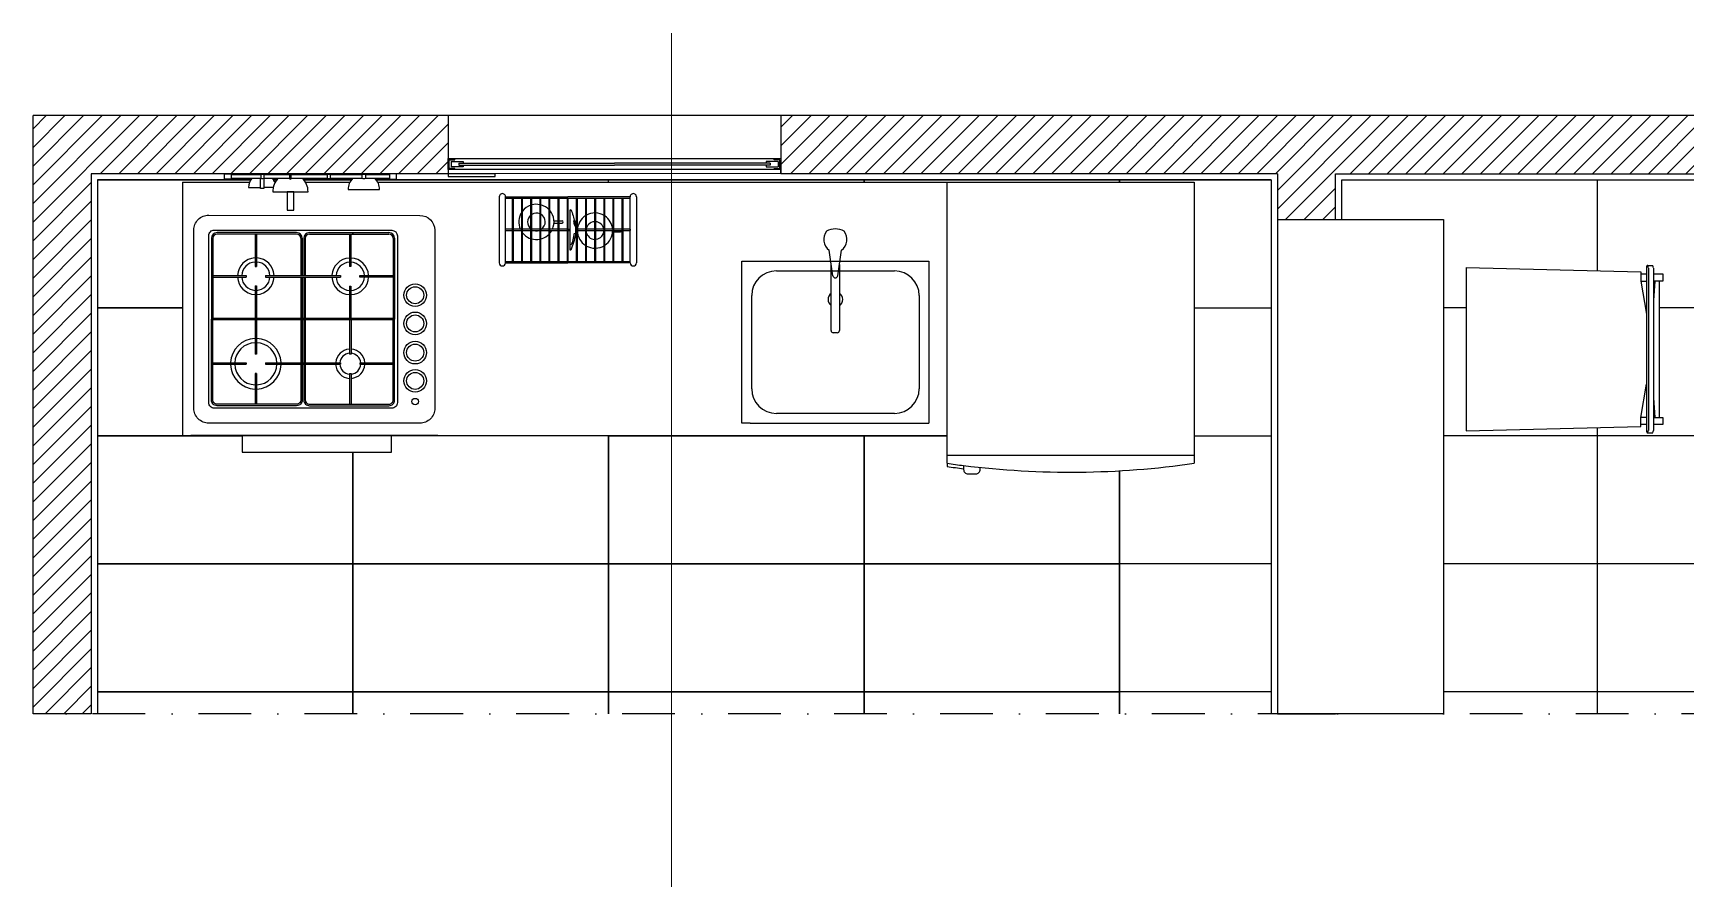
# Model space of a CAD drawing. Header units: millimetres. Extents: x 15064 to 17168, y 16262 to 17454.
# Drawn here: x 16268.6 to 16666.5, y 16262.3 to 16467.9 of the extents above; entities that cross this region are included whole.
import ezdxf

# ---------------------------------------------------------------- set-up
doc = ezdxf.new("R2010")
doc.units = ezdxf.units.MM
doc.linetypes.add('TRATTOPUNTO', pattern=[25.4, 12.7, -6.35, 0, -6.35])
for name, color, linetype in [('ACCESSORI - furniture', 81, 'Continuous'), ('finestre', 14, 'Continuous'), ('muri', 30, 'Continuous'), ('muri non sezionati', 31, 'Continuous'), ('piastrelle', 11, 'Continuous'), ('Prese', 4, 'Continuous'), ('sezioni', 235, 'Continuous')]:
    doc.layers.add(name, color=color, linetype=linetype)
doc.layers.add('Linee e simboli', color=6, linetype='Continuous', lineweight=18)

msp = doc.modelspace()

# ---------------------------------------------------------------- hatches: boundary and pattern name
at = {"layer": 'finestre'}
h = msp.add_hatch(color=256, dxfattribs=at)
h.dxf.hatch_style = 1
h.paths.add_polyline_path([(16368.81, 16437.37), (16370.16, 16437.37), (16370.16, 16437.62), (16368.56, 16437.62), (16368.56, 16435.02), (16370.16, 16435.02), (16370.16, 16435.24), (16368.81, 16435.24)])
h.paths.add_polyline_path([(16448.62, 16437.62), (16447.02, 16437.62), (16447.02, 16437.37), (16448.37, 16437.37), (16448.37, 16435.24), (16447.02, 16435.24), (16447.02, 16434.99), (16448.62, 16434.99)])
at = {"layer": 'muri'}
h = msp.add_hatch(dxfattribs=at)
h.set_pattern_fill('ANSI31', color=256)
h.set_pattern_definition([(45, (0, -151.6036), (-2.24506403, 2.24506403), [])])
h.paths.add_polyline_path([(16268.62, 16303.99), (16282.62, 16303.99), (16282.62, 16433.99), (16368.56, 16433.99), (16368.56, 16447.99), (16268.62, 16447.99)])
h.paths.add_polyline_path([(16582.12, 16433.99), (16703.32, 16433.99), (16703.32, 16433.99), (16703.32, 16447.99), (16448.62, 16447.99), (16448.62, 16433.99), (16568.12, 16433.99), (16568.12, 16422.99), (16582.12, 16422.99)])

# ---------------------------------------------------------------- linework, layer by layer
for p, q in [((16304.62, 16431.99), (16320.76, 16431.99)), ((16304.62, 16431.99), (16304.62, 16370.99)), ((16326.79, 16431.99), (16326.95, 16431.99)), ((16334.16, 16431.99), (16344.88, 16431.99)), ((16351.58, 16431.99), (16488.62, 16431.99)), ((16568.12, 16422.99), (16568.12, 16303.99)), ((16568.12, 16422.99), (16608.12, 16422.99)), ((16608.12, 16422.99), (16608.12, 16303.99)), ((16311.56, 16418.45), (16311.57, 16398.99)), ((16311.91, 16418.45), (16311.92, 16398.99)), ((16332.05, 16419.81), (16312.93, 16419.81)), ((16332.05, 16419.46), (16312.93, 16419.46)), ((16335.16, 16419.81), (16354.28, 16419.81)), ((16335.16, 16419.46), (16354.28, 16419.46)), ((16355.3, 16418.45), (16355.3, 16398.99)), ((16355.65, 16418.45), (16355.65, 16398.99)), ((16461.15, 16409.42), (16460.21, 16415.58)), ((16462.29, 16409.42), (16463.23, 16415.58)), ((16345.14, 16411.63), (16344.79, 16411.63)), ((16447.54, 16410.61), (16475.96, 16410.61)), ((16460.7, 16396.23), (16460.7, 16412.34)), ((16462.7, 16412.14), (16462.7, 16396.23)), ((16613.53, 16411.4), (16613.53, 16372.12)), ((16613.53, 16411.4), (16655.57, 16410.38)), ((16656.93, 16411.32), (16656.93, 16372.21)), ((16657.21, 16411.9), (16658.39, 16411.9)), ((16657.44, 16411.3), (16657.44, 16372.22)), ((16658.63, 16411.3), (16658.63, 16372.21)), ((16342.63, 16409.48), (16342.63, 16409.13)), ((16344.79, 16406.95), (16345.14, 16406.95)), ((16347.31, 16409.13), (16347.31, 16409.49)), ((16655.57, 16410.38), (16655.56, 16409.87)), ((16655.56, 16409.87), (16655.56, 16408.17)), ((16655.56, 16408.17), (16656.93, 16400.17)), ((16655.57, 16409.87), (16656.93, 16409.87)), ((16655.57, 16408.17), (16656.93, 16408.17)), ((16658.64, 16409.87), (16660.85, 16409.87)), ((16660.85, 16408.17), (16658.64, 16408.17)), ((16658.97, 16408.17), (16658.64, 16403.48)), ((16659.99, 16408.17), (16659.99, 16375.35)), ((16660.85, 16409.87), (16660.85, 16408.17)), ((16441.59, 16382.25), (16441.59, 16404.66)), ((16481.9, 16404.66), (16481.9, 16382.25)), ((16311.56, 16379.53), (16311.57, 16398.99)), ((16311.91, 16379.53), (16311.92, 16398.99)), ((16355.3, 16399.16), (16311.92, 16399.16)), ((16355.3, 16398.81), (16311.92, 16398.81)), ((16355.3, 16379.53), (16355.3, 16398.99)), ((16355.65, 16379.53), (16355.65, 16398.99)), ((16462.2, 16395.73), (16461.2, 16395.73)), ((16345.15, 16390.59), (16344.8, 16390.59)), ((16344.8, 16385.91), (16345.15, 16385.91)), ((16655.57, 16375.35), (16656.93, 16383.34)), ((16658.64, 16380.04), (16658.97, 16375.35)), ((16475.96, 16376.3), (16447.54, 16376.3)), ((16655.57, 16373.15), (16655.57, 16375.35)), ((16656.93, 16375.35), (16655.57, 16375.35)), ((16658.64, 16375.35), (16660.85, 16375.35)), ((16660.85, 16375.35), (16660.85, 16373.65)), ((16304.62, 16370.99), (16488.62, 16370.99)), ((16366.02, 16370.99), (16306.62, 16370.99)), ((16318.62, 16370.99), (16354.62, 16370.99)), ((16318.92, 16370.99), (16318.92, 16366.99)), ((16354.92, 16366.99), (16354.92, 16370.99)), ((16613.53, 16372.12), (16655.57, 16373.15)), ((16656.93, 16373.65), (16655.57, 16373.65)), ((16657.21, 16371.63), (16658.39, 16371.61)), ((16660.85, 16373.65), (16658.63, 16373.65)), ((16318.92, 16366.99), (16354.92, 16366.99)), ((16608.12, 16303.99), (16568.12, 16303.99))]:
    msp.add_line(p, q)
for points in [[(16488.62, 16364.29), (16488.62, 16431.99), (16548.12, 16431.99)], [(16548.12, 16431.99), (16548.12, 16364.29)], [(16322.07, 16419.46), (16322.07, 16411.66)], [(16322.42, 16419.46), (16322.42, 16419.46), (16322.42, 16411.66)], [(16333.07, 16418.45), (16333.07, 16409.48)], [(16333.42, 16418.45), (16333.42, 16409.48)], [(16333.8, 16418.45), (16333.8, 16409.48)], [(16334.15, 16418.45), (16334.15, 16409.48)], [(16344.79, 16419.46), (16344.79, 16419.46), (16344.79, 16411.63)], [(16345.14, 16419.46), (16345.14, 16411.63)], [(16322.07, 16411.66), (16322.42, 16411.66)], [(16441.25, 16373.95), (16439.25, 16373.95), (16439.25, 16412.95), (16484.25, 16412.95), (16484.25, 16373.95)], [(16311.91, 16409.48), (16319.9, 16409.48)], [(16311.91, 16409.13), (16319.91, 16409.13)], [(16319.9, 16409.48), (16319.9, 16409.13)], [(16322.07, 16406.98), (16322.07, 16390.59)], [(16322.07, 16406.98), (16322.42, 16406.98)], [(16322.42, 16406.98), (16322.42, 16390.59)], [(16324.58, 16409.13), (16342.63, 16409.13)], [(16324.59, 16409.48), (16342.63, 16409.48)], [(16324.59, 16409.48), (16324.59, 16409.13)], [(16333.07, 16409.13), (16333.07, 16399.16)], [(16333.42, 16409.13), (16333.42, 16399.16)], [(16333.8, 16409.13), (16333.8, 16399.16)], [(16334.15, 16409.13), (16334.15, 16399.16)], [(16344.79, 16406.95), (16344.8, 16390.59)], [(16345.14, 16406.95), (16345.15, 16390.59)], [(16347.31, 16409.49), (16355.3, 16409.49)], [(16347.31, 16409.14), (16355.3, 16409.14)], [(16333.07, 16398.81), (16333.06, 16388.49)], [(16333.42, 16398.81), (16333.41, 16388.49)], [(16333.8, 16398.81), (16333.8, 16388.49)], [(16334.15, 16398.81), (16334.15, 16388.49)], [(16322.42, 16390.59), (16322.07, 16390.59)], [(16311.91, 16388.49), (16319.91, 16388.49)], [(16311.91, 16388.14), (16319.9, 16388.14)], [(16319.91, 16388.49), (16319.91, 16388.14)], [(16324.58, 16388.49), (16342.63, 16388.49)], [(16324.58, 16388.49), (16324.59, 16388.14)], [(16324.59, 16388.14), (16342.62, 16388.14)], [(16342.63, 16388.49), (16342.62, 16388.14)], [(16347.3, 16388.49), (16355.3, 16388.49)], [(16347.3, 16388.49), (16347.31, 16388.14)], [(16347.31, 16388.14), (16355.3, 16388.14)], [(16322.07, 16385.91), (16322.07, 16378.51)], [(16322.42, 16385.91), (16322.07, 16385.91)], [(16322.42, 16385.91), (16322.42, 16378.51)], [(16344.8, 16385.91), (16344.8, 16378.51)], [(16345.15, 16385.91), (16345.15, 16378.51)], [(16441.25, 16373.95), (16484.25, 16373.95)], [(16548.12, 16366.16), (16548.12, 16366.16), (16488.62, 16366.16)], [(16488.62, 16364.29), (16488.62, 16363.52), (16488.62, 16363.52)]]:
    msp.add_lwpolyline(points)
for points in [[(16307.32, 16420.44, -0.414575), (16310.9, 16424.02), (16361.74, 16423.96, -0.413852), (16365.32, 16420.37), (16365.32, 16377.54, -0.414214), (16361.73, 16373.95), (16310.9, 16373.95, -0.414214), (16307.32, 16377.54), (16307.32, 16420.44)], [(16343.41, 16377.54), (16312.27, 16377.54, -0.414217), (16310.9, 16378.9), (16310.9, 16419.07, -0.41464), (16312.27, 16420.44), (16354.95, 16420.39)], [(16354.95, 16420.39), (16354.95, 16420.39, -0.406536), (16356.31, 16419.01), (16356.31, 16378.9, -0.414214), (16354.94, 16377.54), (16343.41, 16377.54)], [(16333.41, 16388.14), (16333.41, 16379.52, -0.414214), (16332.05, 16378.16), (16312.93, 16378.16, -0.414214), (16311.56, 16379.53)], [(16333.06, 16388.14), (16333.06, 16379.52, -0.414214), (16332.05, 16378.51), (16312.93, 16378.51, -0.414214), (16311.91, 16379.53)], [(16333.8, 16388.14), (16333.8, 16379.52, 0.414214), (16335.16, 16378.16), (16354.28, 16378.16, 0.414214), (16355.65, 16379.53)], [(16334.15, 16388.14), (16334.15, 16379.52, 0.414214), (16335.16, 16378.51), (16354.28, 16378.51, 0.414214), (16355.3, 16379.53)], [(16492.6, 16363.76), (16492.59, 16362.81, 0.414214), (16493.63, 16361.77), (16495.55, 16361.77, 0.414214), (16496.59, 16362.81), (16496.6, 16363.3)]]:
    msp.add_lwpolyline(points, format="xyb")
for centre, radius in [((16360.59, 16404.75), 2.73), ((16360.59, 16404.75), 2.05), ((16360.59, 16397.96), 2.73), ((16360.59, 16397.96), 2.05), ((16360.59, 16390.93), 2.73), ((16360.59, 16390.93), 2.05), ((16360.59, 16384.13), 2.73), ((16360.59, 16384.13), 2.05), ((16360.59, 16379.15), 0.775)]:
    msp.add_circle(centre, radius)
for centre, radius, start, end in [((16312.93, 16418.45), 1.37, 90, 180), ((16312.93, 16418.45), 1.02, 90, 180), ((16332.05, 16418.45), 1.37, 0, 90), ((16332.05, 16418.45), 1.02, 0, 90), ((16335.16, 16418.45), 1.37, 90, 180), ((16335.16, 16418.45), 1.02, 90, 180), ((16354.28, 16418.45), 1.37, 0, 90), ((16354.28, 16418.45), 1.02, 0, 90), ((16462.09, 16418.15), 3.18, 141.3854, 233.8004), ((16461.72, 16416.42), 4.28, 60.293, 119.707), ((16461.35, 16418.15), 3.18, 306.1996, 38.6146), ((16322.24, 16409.32), 4.41, 92.9496, 177.3184), ((16322.24, 16409.32), 3.41, 92.9496, 177.3184), ((16322.24, 16409.32), 3.41, 2.6843, 87.0737), ((16322.24, 16409.32), 4.41, 2.6843, 87.0737), ((16344.97, 16409.29), 4.41, 92.9257, 176.6646), ((16344.97, 16409.29), 3.41, 92.9257, 176.6646), ((16344.97, 16409.29), 3.41, 3.3381, 87.0499), ((16344.97, 16409.29), 4.41, 3.3381, 87.0499), ((16447.54, 16404.66), 5.95, 90, 180), ((16475.96, 16404.66), 5.95, 0, 90), ((16657.68, 16411.35), 0.749, 134.625, 182.2996), ((16657.21, 16411.82), 0.0827, 42.6866, 133.4469), ((16656.08, 16411.21), 1.36, 3.8593, 29.1575), ((16658.39, 16411.82), 0.0865, 23.1759, 89.7219), ((16657.16, 16411.17), 1.48, 5.2828, 27.5588), ((16322.24, 16409.32), 4.41, 183.1943, 267.0383), ((16322.24, 16409.32), 3.41, 183.1943, 267.0383), ((16322.24, 16409.32), 3.41, 272.9142, 356.8084), ((16322.24, 16409.32), 4.41, 272.9142, 356.8084), ((16344.97, 16409.29), 4.41, 182.5406, 267.0864), ((16344.97, 16409.29), 3.41, 182.5406, 267.0864), ((16344.97, 16409.29), 3.41, 272.9622, 357.4621), ((16344.97, 16409.29), 4.41, 272.9622, 357.4621), ((16461.72, 16409.49), 0.572, 187.201, 352.799), ((16656.08, 16411.21), 1.36, 260.58, 260.6414), ((16656.08, 16411.21), 1.36, 279.3586, 279.3946), ((16656.08, 16411.21), 1.36, 308.6307, 308.6371), ((16461.75, 16403.73), 1.79, 125.7036, 234.2964), ((16461.75, 16403.73), 1.79, 302.396, 57.604), ((16461.2, 16396.23), 0.5, 180, 270), ((16462.2, 16396.23), 0.5, 270, 0), ((16322.24, 16388.25), 6.08, 92.0065, 177.379), ((16322.24, 16388.25), 5.08, 92.0065, 177.379), ((16322.24, 16388.25), 5.08, 2.6252, 88.0557), ((16322.24, 16388.25), 6.08, 2.6252, 88.0557), ((16344.97, 16388.25), 3.52, 93.9107, 174.6962), ((16344.97, 16388.25), 2.52, 93.9107, 174.6962), ((16344.97, 16388.25), 2.52, 5.308, 85.9515), ((16344.97, 16388.25), 3.52, 5.308, 85.9515), ((16322.24, 16388.25), 6.08, 181.3301, 267.9814), ((16322.24, 16388.25), 5.08, 181.3301, 267.9814), ((16322.24, 16388.25), 5.08, 271.9323, 358.6741), ((16322.24, 16388.25), 6.08, 271.9323, 358.6741), ((16344.97, 16388.25), 3.52, 182.6575, 266.1014), ((16344.97, 16388.25), 2.52, 182.6575, 266.1014), ((16344.97, 16388.25), 2.52, 274.0605, 357.3467), ((16344.97, 16388.25), 3.52, 274.0605, 357.3467), ((16447.54, 16382.25), 5.95, 180, 270), ((16475.96, 16382.25), 5.95, 270, 0), ((16657.68, 16372.18), 0.749, 177.7004, 225.375), ((16657.21, 16371.71), 0.0827, 226.5531, 317.3134), ((16656.08, 16372.32), 1.36, 330.8425, 356.0644), ((16658.39, 16371.69), 0.0865, 270.2781, 336.8241), ((16657.16, 16372.34), 1.48, 332.4412, 354.7172), ((16518.37, 16571.37), 209.21, 261.8246, 262.9241), ((16510.22, 16508.15), 146.23, 261.5078, 263.0786), ((16518.37, 16571.37), 209.21, 262.9241, 278.1754)]:
    msp.add_arc(centre, radius, start, end)
at = {"layer": 'ACCESSORI - furniture'}
for p, q in [((16314.66, 16432.65), (16314.66, 16433.99)), ((16314.66, 16433.99), (16316.34, 16433.99)), ((16316.34, 16432.65), (16314.66, 16432.65)), ((16316.34, 16433.99), (16316.34, 16432.65)), ((16316.34, 16433.99), (16316.34, 16433.74)), ((16323.41, 16433.74), (16316.34, 16433.74)), ((16316.34, 16432.9), (16316.34, 16432.65)), ((16316.34, 16432.9), (16323.41, 16432.9)), ((16320.5, 16430.69), (16323.37, 16430.71)), ((16323.37, 16430.45), (16323.37, 16432.9)), ((16324.16, 16430.45), (16323.37, 16430.45)), ((16323.41, 16433.74), (16323.41, 16432.9)), ((16324.13, 16433.74), (16324.13, 16432.9)), ((16330.35, 16433.74), (16324.13, 16433.74)), ((16324.13, 16432.9), (16330.35, 16432.9)), ((16324.16, 16432.9), (16324.16, 16430.45)), ((16326.42, 16430.71), (16324.16, 16430.71)), ((16330.35, 16433.86), (16330.35, 16432.78)), ((16339.37, 16433.74), (16330.77, 16433.74)), ((16330.77, 16432.9), (16339.37, 16432.9)), ((16337.52, 16432.84), (16341.98, 16432.84)), ((16339.37, 16433.74), (16339.37, 16432.9)), ((16340.12, 16433.74), (16340.12, 16432.9)), ((16347.79, 16433.74), (16340.12, 16433.74)), ((16340.12, 16432.9), (16347.79, 16432.9)), ((16347.79, 16433.74), (16347.79, 16432.9)), ((16354.39, 16433.74), (16348.67, 16433.74)), ((16348.67, 16433.74), (16348.67, 16432.9)), ((16348.67, 16432.9), (16354.39, 16432.9)), ((16356.07, 16433.99), (16354.39, 16433.99)), ((16354.39, 16433.99), (16354.39, 16432.65)), ((16354.39, 16432.65), (16356.07, 16432.65)), ((16356.07, 16432.65), (16356.07, 16433.99)), ((16326.31, 16429.61), (16334.8, 16429.66)), ((16331.37, 16429.64), (16329.75, 16429.64)), ((16329.75, 16429.64), (16329.75, 16425.19)), ((16331.37, 16425.19), (16331.37, 16429.64)), ((16344.43, 16430.19), (16352.03, 16430.19)), ((16380.84, 16428.44), (16380.84, 16412.51)), ((16382.34, 16412.51), (16382.34, 16428.44)), ((16382.36, 16428.44), (16397.34, 16428.44)), ((16382.36, 16428.44), (16382.36, 16428.14)), ((16382.36, 16428.14), (16412.34, 16428.14)), ((16384.04, 16412.81), (16384.04, 16428.14)), ((16384.24, 16412.81), (16384.24, 16428.14)), ((16386.24, 16412.81), (16386.24, 16428.14)), ((16386.44, 16412.81), (16386.44, 16428.14)), ((16388.44, 16412.81), (16388.44, 16428.14)), ((16388.64, 16412.81), (16388.64, 16428.14)), ((16390.64, 16412.81), (16390.64, 16428.14)), ((16390.84, 16412.81), (16390.84, 16428.14)), ((16392.84, 16412.81), (16392.84, 16428.14)), ((16393.04, 16412.81), (16393.04, 16428.14)), ((16395.04, 16412.81), (16395.04, 16428.14)), ((16395.24, 16412.81), (16395.24, 16428.14)), ((16397.24, 16412.81), (16397.24, 16428.14)), ((16412.34, 16428.44), (16397.34, 16428.44)), ((16397.44, 16412.81), (16397.44, 16428.14)), ((16399.44, 16412.81), (16399.44, 16428.14)), ((16399.64, 16412.81), (16399.64, 16428.14)), ((16401.64, 16412.81), (16401.64, 16428.14)), ((16401.84, 16412.81), (16401.84, 16428.14)), ((16403.84, 16412.81), (16403.84, 16428.14)), ((16404.04, 16412.81), (16404.04, 16428.14)), ((16406.04, 16412.81), (16406.04, 16428.14)), ((16406.24, 16412.81), (16406.24, 16428.14)), ((16408.24, 16412.81), (16408.24, 16428.14)), ((16408.44, 16412.81), (16408.44, 16428.14)), ((16410.44, 16412.81), (16410.44, 16428.14)), ((16410.64, 16412.81), (16410.64, 16428.14)), ((16412.34, 16412.51), (16412.34, 16428.44)), ((16413.84, 16428.44), (16413.84, 16412.51)), ((16329.75, 16425.19), (16331.37, 16425.19)), ((16394.01, 16422.67), (16395.04, 16422.67)), ((16395.24, 16422.67), (16395.94, 16422.67)), ((16384.04, 16420.61), (16382.36, 16420.61)), ((16382.36, 16420.31), (16384.04, 16420.31)), ((16386.24, 16420.61), (16384.24, 16420.61)), ((16384.24, 16420.31), (16386.24, 16420.31)), ((16388.44, 16420.61), (16386.44, 16420.61)), ((16386.44, 16420.31), (16388.44, 16420.31)), ((16390.64, 16420.61), (16388.64, 16420.61)), ((16388.64, 16420.31), (16390.64, 16420.31)), ((16392.84, 16420.61), (16390.84, 16420.61)), ((16390.84, 16420.31), (16392.84, 16420.31)), ((16395.04, 16420.61), (16393.04, 16420.61)), ((16393.04, 16420.31), (16395.04, 16420.31)), ((16394.01, 16422.12), (16395.04, 16422.12)), ((16395.24, 16422.12), (16395.94, 16422.12)), ((16397.24, 16420.61), (16395.24, 16420.61)), ((16395.24, 16420.31), (16397.24, 16420.31)), ((16397.44, 16420.61), (16397.92, 16420.61)), ((16397.44, 16420.31), (16397.92, 16420.31)), ((16399.18, 16421.57), (16399.18, 16419.39)), ((16399.44, 16421.61), (16399.44, 16419.35)), ((16399.44, 16420.31), (16399.44, 16420.31)), ((16401.64, 16420.61), (16399.64, 16420.61)), ((16399.64, 16420.31), (16401.64, 16420.31)), ((16403.84, 16420.61), (16401.84, 16420.61)), ((16401.84, 16420.31), (16403.84, 16420.31)), ((16406.04, 16420.61), (16404.04, 16420.61)), ((16404.04, 16420.31), (16406.04, 16420.31)), ((16408.24, 16420.61), (16406.24, 16420.61)), ((16406.24, 16420.31), (16408.24, 16420.31)), ((16408.11, 16420.04), (16408.24, 16420.04)), ((16410.44, 16420.61), (16408.44, 16420.61)), ((16408.44, 16420.31), (16410.44, 16420.31)), ((16408.44, 16420.04), (16410.05, 16420.04)), ((16412.34, 16420.61), (16410.64, 16420.61)), ((16410.64, 16420.31), (16412.34, 16420.31)), ((16412.34, 16420.63), (16412.34, 16420.33)), ((16412.34, 16412.81), (16382.34, 16412.81)), ((16382.34, 16412.51), (16397.34, 16412.51)), ((16412.34, 16412.51), (16397.34, 16412.51)), ((16412.34, 16412.51), (16412.34, 16412.81))]:
    msp.add_line(p, q, dxfattribs=at)
for points in [[(16397.93, 16422.31), (16397.93, 16425.26, -0.338067), (16398.01, 16425.4, -0.56005), (16398.07, 16425.36, -0.038945), (16399, 16422.4, -0.038945)], [(16399.18, 16419.39, -0.046029), (16398.05, 16415.6, -0.405368), (16397.91, 16415.6, -0.050276)]]:
    msp.add_lwpolyline(points, format="xyb", dxfattribs=at)
msp.add_lwpolyline([(16397.91, 16415.6), (16397.93, 16422.31)], dxfattribs=at)
for centre, radius, start, end in [((16323.78, 16430.71), 3.28, 138.085, 180.4089), ((16323.78, 16430.71), 3.28, 67.4525, 112.5475), ((16323.77, 16432.79), 1.02, 69.1767, 110.8233), ((16323.77, 16433.86), 1.02, 249.1767, 290.8233), ((16323.78, 16430.71), 3.28, 19.9069, 41.915), ((16330.55, 16429.74), 4.25, 131.9181, 181.7997), ((16330.55, 16429.74), 4.25, 70.2333, 109.7667), ((16330.56, 16433.63), 0.312, 47.7204, 132.2796), ((16330.56, 16433.01), 0.312, 227.7204, 312.2796), ((16276.09, 16433.32), 54.68, 359.4328, 0.5672), ((16330.55, 16429.74), 4.25, 358.955, 48.0819), ((16339.75, 16430.75), 3.05, 135.2269, 136.9444), ((16339.75, 16430.75), 3.05, 78.0717, 101.9283), ((16339.75, 16433), 0.83, 63.0399, 116.9601), ((16339.75, 16433.64), 0.83, 243.0399, 296.9601), ((16339.75, 16430.75), 3.05, 43.0556, 44.7731), ((16348.23, 16430.19), 3.8, 134.4491, 180), ((16348.23, 16430.19), 3.8, 69.0861, 110.9139), ((16348.23, 16432.39), 1.42, 71.7845, 108.2155), ((16348.23, 16434.25), 1.42, 251.7845, 288.2155), ((16348.23, 16430.19), 3.8, 0, 45.5509), ((16381.59, 16428.46), 0.75, 358.8634, 181.1366), ((16389.77, 16422.39), 4.24, 108.2757, 141.7869), ((16389.77, 16422.39), 4.24, 78.1267, 105.4488), ((16389.77, 16422.39), 4.24, 43.524, 75.3473), ((16413.09, 16428.46), 0.75, 358.8634, 181.1366), ((16389.77, 16422.39), 4.24, 146.4007, 204.8598), ((16389.77, 16422.4), 2.13, 128.4462, 231.5538), ((16389.77, 16422.4), 2.13, 65.7659, 121.8663), ((16389.77, 16422.4), 2.13, 303.2575, 59.7147), ((16389.77, 16422.39), 4.24, 335.1402, 39.4393), ((16395.94, 16422.4), 0.275, 270, 90), ((16401.31, 16422.7), 2.59, 178.7949, 187.1267), ((16403.88, 16420.31), 4.24, 121.862, 238.138), ((16403.88, 16420.31), 4.24, 90.4891, 118.7287), ((16403.87, 16420.32), 2.13, 8.0559, 162.5261), ((16403.88, 16420.31), 4.24, 59.2828, 87.7835), ((16403.88, 16420.31), 4.24, 4.061, 56.0815), ((16389.77, 16422.39), 4.24, 209.4207, 213.5993), ((16389.77, 16422.39), 4.24, 218.2131, 330.5793), ((16389.77, 16422.4), 2.13, 257.681, 282.319), ((16383.71, 16421.5), 15.31, 346.9753, 353.1043), ((16401.31, 16422.7), 2.59, 187.1267, 210.6715), ((16404.08, 16423.11), 5.13, 187.9783, 197.4793), ((16399.35, 16421.35), 0.273, 70.9937, 128.5217), ((16399.35, 16419.6), 0.273, 231.2122, 288.7402), ((16403.87, 16420.32), 2.13, 197.4739, 359.9644), ((16403.88, 16420.31), 4.24, 303.9185, 360), ((16410.05, 16420.32), 0.275, 270, 359.7241), ((16396.5, 16418.27), 2.14, 320.5677, 354.1071), ((16403.88, 16420.31), 4.24, 241.2713, 269.5109), ((16403.88, 16420.31), 4.24, 272.2165, 300.7172), ((16381.59, 16412.54), 0.75, 182.0679, 357.9321), ((16413.09, 16412.54), 0.75, 182.0679, 357.9321)]:
    msp.add_arc(centre, radius, start, end, dxfattribs=at)
at = {"layer": 'finestre'}
for p, q in [((16368.56, 16435.02), (16368.56, 16437.62)), ((16368.56, 16437.62), (16448.62, 16437.62)), ((16448.62, 16434.99), (16368.56, 16435.02)), ((16368.81, 16435.24), (16368.81, 16437.37)), ((16368.81, 16437.37), (16370.16, 16437.37)), ((16370.16, 16435.24), (16368.81, 16435.24)), ((16369.23, 16436.95), (16369.23, 16435.65)), ((16369.23, 16436.95), (16372.13, 16436.95)), ((16372.13, 16435.65), (16369.23, 16435.65)), ((16370.16, 16437.37), (16370.16, 16437.62)), ((16370.16, 16434.99), (16370.16, 16435.24)), ((16371.13, 16436.55), (16371.13, 16436.05)), ((16371.13, 16436.55), (16408.59, 16436.55)), ((16371.13, 16436.05), (16408.59, 16436.05)), ((16372.13, 16436.95), (16372.13, 16436.55)), ((16372.13, 16436.05), (16372.13, 16435.65)), ((16446.05, 16436.55), (16408.59, 16436.55)), ((16446.05, 16436.05), (16408.59, 16436.05)), ((16447.95, 16436.95), (16445.05, 16436.95)), ((16445.05, 16436.95), (16445.05, 16436.55)), ((16445.06, 16436.05), (16445.05, 16435.65)), ((16445.05, 16435.65), (16447.95, 16435.65)), ((16446.05, 16436.55), (16446.05, 16436.05)), ((16447.02, 16437.37), (16447.02, 16437.62)), ((16448.37, 16437.37), (16447.02, 16437.37)), ((16447.02, 16434.99), (16447.02, 16435.24)), ((16447.02, 16435.24), (16448.37, 16435.24)), ((16448.62, 16434.99), (16447.02, 16434.99)), ((16447.95, 16436.95), (16447.95, 16435.65)), ((16448.37, 16435.24), (16448.37, 16437.37)), ((16448.62, 16437.62), (16448.62, 16434.99)), ((16448.62, 16433.99), (16448.62, 16434.99))]:
    msp.add_line(p, q, dxfattribs=at)
at = {"layer": 'Linee e simboli'}
msp.add_line((16422.25, 16262.31), (16422.25, 16467.86), dxfattribs=at)
at = {"layer": 'muri'}
for p, q in [((16268.62, 16303.99), (16268.62, 16447.99)), ((16368.56, 16447.99), (16268.62, 16447.99)), ((16368.56, 16447.99), (16368.56, 16433.99)), ((16703.32, 16447.99), (16448.62, 16447.99)), ((16448.62, 16447.99), (16448.62, 16433.99)), ((16282.62, 16433.99), (16282.62, 16303.99)), ((16379.83, 16433.99), (16282.62, 16433.99)), ((16568.12, 16433.99), (16448.62, 16433.99)), ((16568.12, 16433.99), (16568.12, 16422.99)), ((16582.12, 16422.99), (16582.12, 16433.99)), ((16582.12, 16433.99), (16703.32, 16433.99)), ((16568.12, 16422.99), (16582.12, 16422.99)), ((16282.62, 16303.99), (16268.62, 16303.99)), ((16568.12, 16303.99), (16582.12, 16303.99))]:
    msp.add_line(p, q, dxfattribs=at)
at = {"layer": 'muri non sezionati'}
for p, q in [((16448.62, 16447.99), (16368.56, 16448.02)), ((16448.62, 16433.99), (16368.56, 16434.02))]:
    msp.add_line(p, q, dxfattribs=at)
at = {"layer": 'piastrelle'}
for p, q in [((16284.12, 16432.49), (16321.02, 16432.49)), ((16284.12, 16432.49), (16284.12, 16303.99)), ((16284.12, 16432.49), (16284.12, 16401.69)), ((16321.02, 16432.49), (16284.12, 16432.49)), ((16326.53, 16432.49), (16327.31, 16432.49)), ((16327.31, 16432.49), (16326.53, 16432.49)), ((16345.21, 16432.49), (16333.79, 16432.49)), ((16333.79, 16432.49), (16345.21, 16432.49)), ((16407.12, 16432.49), (16351.26, 16432.49)), ((16351.26, 16432.49), (16566.62, 16432.49)), ((16407.12, 16431.99), (16407.12, 16432.49)), ((16468.62, 16432.49), (16407.12, 16432.49)), ((16468.62, 16432.49), (16468.62, 16431.99)), ((16530.12, 16432.49), (16468.62, 16432.49)), ((16468.62, 16431.99), (16468.62, 16432.49)), ((16530.12, 16431.99), (16530.12, 16432.49)), ((16530.12, 16432.49), (16530.12, 16431.99)), ((16566.62, 16432.49), (16530.12, 16432.49)), ((16566.62, 16432.49), (16566.62, 16303.99)), ((16583.62, 16422.99), (16583.62, 16432.49)), ((16583.62, 16432.49), (16866.62, 16432.49)), ((16645.12, 16432.49), (16645.12, 16410.63)), ((16345.62, 16419.81), (16345.62, 16419.46)), ((16345.62, 16419.46), (16345.62, 16419.81)), ((16284.12, 16401.69), (16304.62, 16401.69)), ((16284.12, 16401.69), (16284.12, 16370.89)), ((16304.62, 16401.69), (16284.12, 16401.69)), ((16344.79, 16401.69), (16345.14, 16401.69)), ((16548.12, 16401.69), (16566.62, 16401.69)), ((16613.53, 16401.69), (16608.12, 16401.69)), ((16656.93, 16401.69), (16656.67, 16401.69)), ((16706.62, 16401.69), (16659.99, 16401.69)), ((16284.12, 16370.89), (16318.92, 16370.89)), ((16284.12, 16370.89), (16284.12, 16340.09)), ((16318.92, 16370.89), (16284.12, 16370.89)), ((16407.12, 16370.89), (16354.92, 16370.89)), ((16407.12, 16370.89), (16407.12, 16370.99)), ((16407.12, 16370.99), (16407.12, 16370.89)), ((16407.12, 16370.89), (16468.62, 16370.89)), ((16407.12, 16340.09), (16407.12, 16370.89)), ((16407.12, 16370.89), (16407.12, 16340.09)), ((16468.62, 16370.89), (16407.12, 16370.89)), ((16468.62, 16370.89), (16468.62, 16370.99)), ((16468.62, 16370.99), (16468.62, 16370.89)), ((16468.62, 16370.89), (16488.62, 16370.89)), ((16468.62, 16340.09), (16468.62, 16370.89)), ((16468.62, 16370.89), (16468.62, 16340.09)), ((16488.62, 16370.89), (16468.62, 16370.89)), ((16548.12, 16370.89), (16566.62, 16370.89)), ((16645.12, 16370.89), (16608.12, 16370.89)), ((16645.12, 16372.89), (16645.12, 16370.89)), ((16706.62, 16370.89), (16645.12, 16370.89)), ((16645.12, 16370.89), (16645.12, 16340.09)), ((16345.62, 16340.09), (16345.62, 16366.99)), ((16345.62, 16366.99), (16345.62, 16340.09)), ((16530.12, 16362.49), (16530.12, 16340.09)), ((16530.12, 16340.09), (16530.12, 16362.49)), ((16284.12, 16340.09), (16345.62, 16340.09)), ((16284.12, 16340.09), (16284.12, 16309.29)), ((16345.62, 16340.09), (16284.12, 16340.09)), ((16345.62, 16340.09), (16407.12, 16340.09)), ((16345.62, 16340.09), (16345.62, 16309.29)), ((16407.12, 16340.09), (16345.62, 16340.09)), ((16345.62, 16309.29), (16345.62, 16340.09)), ((16407.12, 16340.09), (16468.62, 16340.09)), ((16407.12, 16340.09), (16407.12, 16309.29)), ((16468.62, 16340.09), (16407.12, 16340.09)), ((16407.12, 16309.29), (16407.12, 16340.09)), ((16468.62, 16340.09), (16530.12, 16340.09)), ((16468.62, 16340.09), (16468.62, 16309.29)), ((16530.12, 16340.09), (16468.62, 16340.09)), ((16468.62, 16309.29), (16468.62, 16340.09)), ((16530.12, 16340.09), (16530.12, 16309.29)), ((16566.62, 16340.09), (16530.12, 16340.09)), ((16530.12, 16309.29), (16530.12, 16340.09)), ((16645.12, 16340.09), (16608.12, 16340.09)), ((16706.62, 16340.09), (16645.12, 16340.09)), ((16645.12, 16340.09), (16645.12, 16309.29)), ((16284.12, 16309.29), (16345.62, 16309.29)), ((16284.12, 16309.29), (16284.12, 16303.99)), ((16345.62, 16309.29), (16284.12, 16309.29)), ((16345.62, 16309.29), (16407.12, 16309.29)), ((16345.62, 16303.99), (16345.62, 16309.29)), ((16345.62, 16309.29), (16345.62, 16303.99)), ((16407.12, 16309.29), (16345.62, 16309.29)), ((16407.12, 16309.29), (16468.62, 16309.29)), ((16407.12, 16303.99), (16407.12, 16309.29)), ((16407.12, 16309.29), (16407.12, 16303.99)), ((16468.62, 16309.29), (16407.12, 16309.29)), ((16468.62, 16309.29), (16530.12, 16309.29)), ((16468.62, 16303.99), (16468.62, 16309.29)), ((16468.62, 16309.29), (16468.62, 16303.99)), ((16530.12, 16309.29), (16468.62, 16309.29)), ((16530.12, 16309.29), (16530.12, 16303.99)), ((16566.62, 16309.29), (16530.12, 16309.29)), ((16530.12, 16303.99), (16530.12, 16309.29)), ((16645.12, 16309.29), (16608.12, 16309.29)), ((16706.62, 16309.29), (16645.12, 16309.29)), ((16645.12, 16309.29), (16645.12, 16303.99))]:
    msp.add_line(p, q, dxfattribs=at)
at = {"layer": 'Prese'}
for p, q in [((16368.56, 16433.99), (16368.56, 16433.29)), ((16379.83, 16433.99), (16368.56, 16433.99)), ((16368.56, 16433.29), (16379.83, 16433.29)), ((16379.83, 16433.29), (16379.83, 16433.99))]:
    msp.add_line(p, q, dxfattribs=at)
at = {"layer": 'sezioni', "linetype": 'TRATTOPUNTO'}
msp.add_line((16882.12, 16303.99), (16268.62, 16303.99), dxfattribs=at)

doc.saveas('drawing.dxf')
